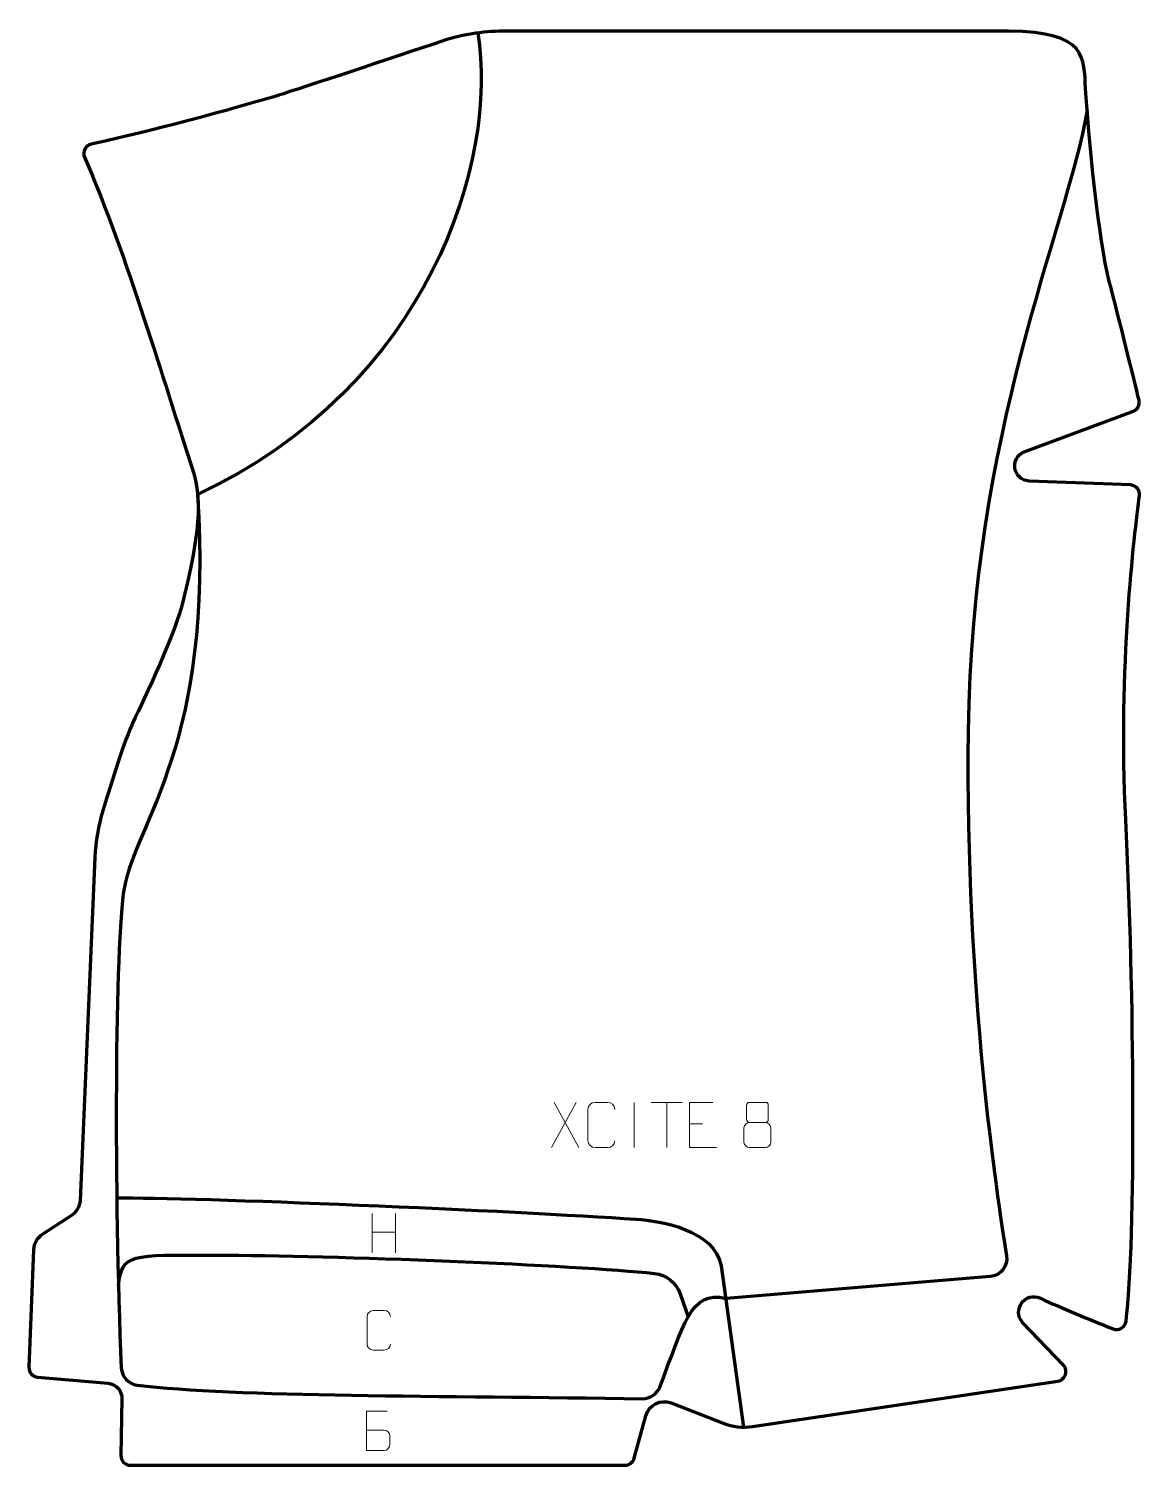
# Model space of a CAD drawing. Header units: millimetres. Extents: x -306 to 307, y -395 to 397.
import ezdxf

# ---------------------------------------------------------------- set-up
doc = ezdxf.new("R2010")
doc.units = ezdxf.units.MM
doc.header["$MEASUREMENT"] = 0
for name, color, linetype in [('layer 1', 7, 'Continuous'), ('layer 2', 7, 'Continuous'), ('layer 3', 7, 'Continuous')]:
    doc.layers.add(name, color=color, linetype=linetype)

msp = doc.modelspace()

# ---------------------------------------------------------------- linework, layer by layer
at = {"layer": 'layer 1', "color": 250, "lineweight": 9}
for points in [[(-4.3944, -195.356), (-4.3944, -195.356), (-18.135, -220.2518), (-18.135, -220.2518)], [(-16.6804, -195.356), (-16.6804, -195.356), (-2.9398, -220.3095), (-2.9398, -220.3095)], [(27.4626, -195.3457), (27.4626, -195.3457), (27.4626, -220.3198), (27.4626, -220.3198)], [(36.969, -195.3795), (36.969, -195.3795), (53.9562, -195.3795), (53.9562, -195.3795)], [(45.4628, -220.3095), (45.4628, -220.3095), (45.4628, -195.356), (45.4628, -195.356)], [(58.0297, -207.2357), (58.0297, -207.2357), (65.1978, -207.2357), (65.1978, -207.2357)], [(-116.9289, -256.5683), (-116.9289, -256.5683), (-116.9289, -278.1903), (-116.9289, -278.1903)], [(-104.1505, -256.5683), (-104.1505, -256.5683), (-104.1505, -278.3438), (-104.1505, -278.3438)], [(-116.9119, -266.937), (-116.9119, -266.937), (-104.1505, -266.937), (-104.1505, -266.937)]]:
    msp.add_open_spline(points, degree=3, dxfattribs=at)
for points, knots in [([(16.8856, -216.4918), (16.7458, -218.8152), (15.0686, -220.2948), (12.9209, -220.3056), (12.9209, -220.3056), (10.589, -220.3052), (8.2571, -220.3052), (5.9256, -220.3056), (5.9256, -220.3056), (4.0006, -220.411), (2.0285, -218.5265), (2.0397, -216.5092), (2.0397, -216.5092), (2.0401, -210.7391), (2.0401, -204.9694), (2.0397, -199.2001), (2.0397, -199.2001), (2.0439, -197.062), (3.7906, -195.3428), (5.943, -195.3563), (5.943, -195.3563), (8.2687, -195.3563), (10.5948, -195.3563), (12.9209, -195.3563), (12.9209, -195.3563), (14.8675, -195.3208), (16.8589, -196.8123), (16.8856, -199.2499)], [0, 0, 0, 0, 0.125, 0.125, 0.125, 0.125, 0.25, 0.25, 0.25, 0.25, 0.375, 0.375, 0.375, 0.375, 0.5, 0.5, 0.5, 0.5, 0.625, 0.625, 0.625, 0.625, 0.75, 0.75, 0.75, 0.75, 1, 1, 1, 1]), ([(70.9036, -195.356), (70.9036, -195.356), (58.0297, -195.356), (58.0297, -195.356), (58.0297, -195.356), (58.0297, -195.356), (58.0297, -220.3096), (58.0297, -220.3096), (58.0297, -220.3096), (58.0297, -220.3096), (72.8955, -220.3096), (72.8955, -220.3096)], [0, 0, 0, 0, 0.25, 0.25, 0.25, 0.25, 0.5, 0.5, 0.5, 0.5, 1, 1, 1, 1]), ([(89.5092, -196.8219), (89.5092, -199.0349), (89.5092, -202.7172), (89.5092, -204.9305), (89.5092, -204.9305), (89.5242, -205.4379), (90.3316, -206.3693), (91.0317, -206.3681), (91.0317, -206.3681), (94.0016, -206.3679), (96.9718, -206.4528), (99.9422, -206.4531), (99.9422, -206.4531), (100.7393, -206.4489), (101.46, -205.6586), (101.4574, -204.9379), (101.4574, -204.9379), (101.4571, -202.7219), (101.4571, -199.0372), (101.4574, -196.8219), (101.4574, -196.8219), (101.4389, -196.1111), (100.8275, -195.3507), (99.9936, -195.3581), (99.9936, -195.3581), (96.9765, -195.3584), (93.9596, -195.3584), (90.943, -195.3581), (90.943, -195.3581), (90.3166, -195.3505), (89.4925, -196.0615), (89.5092, -196.8219)], [0, 0, 0, 0, 0.11111111, 0.11111111, 0.11111111, 0.11111111, 0.22222222, 0.22222222, 0.22222222, 0.22222222, 0.33333333, 0.33333333, 0.33333333, 0.33333333, 0.44444444, 0.44444444, 0.44444444, 0.44444444, 0.55555556, 0.55555556, 0.55555556, 0.55555556, 0.66666667, 0.66666667, 0.66666667, 0.66666667, 0.77777778, 0.77777778, 0.77777778, 0.77777778, 1, 1, 1, 1]), ([(88.0504, -209.3401), (88.0504, -212.5109), (88.0504, -214.213), (88.0504, -217.3844), (88.0504, -217.3844), (88.0419, -218.6063), (89.7398, -220.299), (90.9924, -220.3075), (90.9924, -220.3075), (93.9755, -220.3072), (96.9588, -220.3072), (99.9422, -220.3075), (99.9422, -220.3075), (101.2655, -220.2958), (102.8859, -218.6742), (102.8748, -217.375), (102.8748, -217.375), (102.8745, -214.2068), (102.8745, -212.508), (102.8748, -209.3401), (102.8748, -209.3401), (102.8051, -207.9597), (101.2273, -206.3811), (99.9219, -206.3872), (99.9219, -206.3872), (96.9453, -206.3875), (93.9687, -206.3875), (90.9924, -206.3872), (90.9924, -206.3872), (89.9129, -206.3808), (88.0666, -207.9597), (88.0504, -209.3401)], [0, 0, 0, 0, 0.11111111, 0.11111111, 0.11111111, 0.11111111, 0.22222222, 0.22222222, 0.22222222, 0.22222222, 0.33333333, 0.33333333, 0.33333333, 0.33333333, 0.44444444, 0.44444444, 0.44444444, 0.44444444, 0.55555556, 0.55555556, 0.55555556, 0.55555556, 0.66666667, 0.66666667, 0.66666667, 0.66666667, 0.77777778, 0.77777778, 0.77777778, 0.77777778, 1, 1, 1, 1]), ([(-106.8116, -328.6305), (-106.9335, -330.6579), (-108.3971, -331.9491), (-110.2713, -331.9585), (-110.2713, -331.9585), (-112.3062, -331.9582), (-114.3411, -331.9582), (-116.3757, -331.9585), (-116.3757, -331.9585), (-118.0556, -332.0505), (-119.7765, -330.406), (-119.7668, -328.6457), (-119.7668, -328.6457), (-119.7664, -323.6104), (-119.7664, -318.5756), (-119.7668, -313.5411), (-119.7668, -313.5411), (-119.7631, -311.6752), (-118.2388, -310.1749), (-116.3605, -310.1867), (-116.3605, -310.1867), (-114.3311, -310.1867), (-112.3012, -310.1867), (-110.2713, -310.1867), (-110.2713, -310.1867), (-108.5727, -310.1557), (-106.8349, -311.4573), (-106.8116, -313.5845)], [0, 0, 0, 0, 0.125, 0.125, 0.125, 0.125, 0.25, 0.25, 0.25, 0.25, 0.375, 0.375, 0.375, 0.375, 0.5, 0.5, 0.5, 0.5, 0.625, 0.625, 0.625, 0.625, 0.75, 0.75, 0.75, 0.75, 1, 1, 1, 1]), ([(-120.0662, -376.067), (-116.891, -376.0666), (-113.7155, -376.0666), (-110.5397, -376.067), (-110.5397, -376.067), (-108.8158, -376.0821), (-107.1372, -377.5971), (-107.1372, -379.3857), (-107.1372, -379.3857), (-107.1376, -380.3705), (-107.1376, -383.0316), (-107.1372, -384.0167), (-107.1372, -384.0167), (-107.1218, -385.638), (-108.4676, -387.3954), (-110.4934, -387.3806), (-110.4934, -387.3806), (-113.6695, -387.3803), (-116.8454, -387.3803), (-120.021, -387.3806), (-120.021, -387.3806), (-120.021, -380.1218), (-120.021, -372.8633), (-120.021, -365.6051), (-120.021, -365.6051), (-117.9496, -365.6051), (-110.67, -365.6051), (-108.5983, -365.6051)], [0, 0, 0, 0, 0.125, 0.125, 0.125, 0.125, 0.25, 0.25, 0.25, 0.25, 0.375, 0.375, 0.375, 0.375, 0.5, 0.5, 0.5, 0.5, 0.625, 0.625, 0.625, 0.625, 0.75, 0.75, 0.75, 0.75, 1, 1, 1, 1])]:
    msp.add_open_spline(points, degree=3, knots=knots, dxfattribs=at)
at = {"layer": 'layer 2', "color": 12, "lineweight": 200}
msp.add_open_spline([(-275.5074, 325.9355), (-276.8063, 328.9776), (-275.0195, 332.4447), (-271.7884, 333.1516), (-271.7884, 333.1516), (-231.9474, 341.8684), (-184.0268, 355.3611), (-168.4785, 360.1451), (-168.4785, 360.1451), (-156.4953, 363.8323), (-105.0437, 381.013), (-78.3191, 389.9594), (-78.3191, 389.9594), (-67.5375, 393.5683), (-56.2433, 395.4084), (-44.874, 395.4081), (-44.874, 395.4081), (-44.874, 395.4081), (225.2236, 395.4014), (225.2236, 395.4014), (225.2236, 395.4014), (274.8814, 396.8157), (275.3692, 383.4045), (276.2702, 367.0412), (276.2702, 367.0412), (277.9346, 336.8198), (283.8359, 279.1337), (289.3142, 258.1338), (289.3142, 258.1338), (295.3936, 234.83), (303.1029, 203.3749), (305.8849, 191.9675), (305.8849, 191.9675), (306.4976, 189.4543), (305.1948, 186.8695), (302.8108, 185.8658), (302.8108, 185.8658), (302.8108, 185.8658), (242.521, 163.523), (242.521, 163.523), (242.521, 163.523), (234.3317, 160.0743), (236.3623, 147.9391), (245.2279, 147.3443), (245.2279, 147.3443), (245.2279, 147.3443), (301.2758, 145.168), (301.2758, 145.168), (301.2758, 145.168), (304.3214, 144.9634), (306.5573, 142.2244), (306.1428, 139.2), (306.1428, 139.2), (303.323, 118.6285), (294.2697, 43.9557), (298.5499, -39.5052), (298.5499, -39.5052), (303.3131, -132.3856), (304.3231, -271.9946), (298.7415, -316.0311), (298.7415, -316.0311), (298.3079, -319.4488), (294.7597, -321.5337), (291.5593, -320.2577), (291.5593, -320.2577), (278.4709, -315.0387), (263.6976, -308.9798), (251.4872, -303.3572), (251.4872, -303.3572), (243.15, -299.5179), (235.5495, -309.8741), (241.7146, -316.6739), (241.7146, -316.6739), (241.7146, -316.6739), (264.2236, -340.3382), (264.2236, -340.3382), (264.2236, -340.3382), (267.0514, -343.4571), (265.2597, -348.4687), (261.0955, -349.0878), (261.0955, -349.0878), (261.0955, -349.0878), (92.7503, -374.1117), (92.7503, -374.1117), (92.7503, -374.1117), (87.3119, -374.9203), (81.757, -374.2962), (76.6333, -372.3013), (76.6333, -372.3013), (76.6333, -372.3013), (47.9324, -361.1256), (47.9324, -361.1256), (47.9324, -361.1256), (42.0988, -358.8541), (35.583, -362.1402), (33.9415, -368.1812), (33.9415, -368.1812), (33.9415, -368.1812), (27.5753, -391.6095), (27.5753, -391.6095), (27.5753, -391.6095), (26.9516, -393.9036), (24.8688, -395.4957), (22.4914, -395.4957), (22.4914, -395.4957), (22.4914, -395.4957), (-250.2185, -395.4957), (-250.2185, -395.4957), (-250.2185, -395.4957), (-253.167, -395.4957), (-255.5412, -393.0764), (-255.4858, -390.1286), (-255.4858, -390.1286), (-255.4858, -390.1286), (-254.8956, -358.8516), (-254.8956, -358.8516), (-254.8956, -358.8516), (-254.812, -354.4271), (-258.1645, -350.6915), (-262.5724, -350.2971), (-262.5724, -350.2971), (-262.5724, -350.2971), (-301.3921, -346.8258), (-301.3921, -346.8258), (-301.3921, -346.8258), (-304.1878, -346.5757), (-306.2968, -344.1775), (-306.187, -341.3725), (-306.187, -341.3725), (-306.187, -341.3725), (-303.6573, -276.6847), (-303.6573, -276.6847), (-303.6573, -276.6847), (-303.5239, -273.267), (-301.7392, -270.1266), (-298.8715, -268.2625), (-298.8715, -268.2625), (-298.8715, -268.2625), (-282.8049, -257.8196), (-282.8049, -257.8196), (-282.8049, -257.8196), (-279.9506, -255.964), (-278.1684, -252.844), (-278.0206, -249.4429), (-278.0206, -249.4429), (-278.0206, -249.4429), (-269.7948, -60.2478), (-269.7948, -60.2478), (-269.7948, -60.2478), (-269.4128, -51.4658), (-267.9343, -42.7687), (-265.3922, -34.3539), (-265.3922, -34.3539), (-260.763, -19.0324), (-253.0806, 5.528), (-248.8702, 14.2292), (-248.8702, 14.2292), (-242.5731, 27.2433), (-224.9416, 64.6055), (-221.1634, 81.3974), (-221.1634, 81.3974), (-217.3851, 98.1896), (-208.5487, 130.6219), (-215.5002, 152.0083), (-215.5002, 152.0083), (-233.1532, 206.3188), (-251.0062, 268.5577), (-275.5074, 325.9355)], degree=3, knots=[0, 0, 0, 0, 0.02325581, 0.02325581, 0.02325581, 0.02325581, 0.04651163, 0.04651163, 0.04651163, 0.04651163, 0.06976744, 0.06976744, 0.06976744, 0.06976744, 0.09302326, 0.09302326, 0.09302326, 0.09302326, 0.11627907, 0.11627907, 0.11627907, 0.11627907, 0.13953488, 0.13953488, 0.13953488, 0.13953488, 0.1627907, 0.1627907, 0.1627907, 0.1627907, 0.18604651, 0.18604651, 0.18604651, 0.18604651, 0.20930233, 0.20930233, 0.20930233, 0.20930233, 0.23255814, 0.23255814, 0.23255814, 0.23255814, 0.25581395, 0.25581395, 0.25581395, 0.25581395, 0.27906977, 0.27906977, 0.27906977, 0.27906977, 0.30232558, 0.30232558, 0.30232558, 0.30232558, 0.3255814, 0.3255814, 0.3255814, 0.3255814, 0.34883721, 0.34883721, 0.34883721, 0.34883721, 0.37209302, 0.37209302, 0.37209302, 0.37209302, 0.39534884, 0.39534884, 0.39534884, 0.39534884, 0.41860465, 0.41860465, 0.41860465, 0.41860465, 0.44186047, 0.44186047, 0.44186047, 0.44186047, 0.46511628, 0.46511628, 0.46511628, 0.46511628, 0.48837209, 0.48837209, 0.48837209, 0.48837209, 0.51162791, 0.51162791, 0.51162791, 0.51162791, 0.53488372, 0.53488372, 0.53488372, 0.53488372, 0.55813953, 0.55813953, 0.55813953, 0.55813953, 0.58139535, 0.58139535, 0.58139535, 0.58139535, 0.60465116, 0.60465116, 0.60465116, 0.60465116, 0.62790698, 0.62790698, 0.62790698, 0.62790698, 0.65116279, 0.65116279, 0.65116279, 0.65116279, 0.6744186, 0.6744186, 0.6744186, 0.6744186, 0.69767442, 0.69767442, 0.69767442, 0.69767442, 0.72093023, 0.72093023, 0.72093023, 0.72093023, 0.74418605, 0.74418605, 0.74418605, 0.74418605, 0.76744186, 0.76744186, 0.76744186, 0.76744186, 0.79069767, 0.79069767, 0.79069767, 0.79069767, 0.81395349, 0.81395349, 0.81395349, 0.81395349, 0.8372093, 0.8372093, 0.8372093, 0.8372093, 0.86046512, 0.86046512, 0.86046512, 0.86046512, 0.88372093, 0.88372093, 0.88372093, 0.88372093, 0.90697674, 0.90697674, 0.90697674, 0.90697674, 0.93023256, 0.93023256, 0.93023256, 0.93023256, 0.95348837, 0.95348837, 0.95348837, 0.95348837, 1, 1, 1, 1], dxfattribs=at)
at = {"layer": 'layer 3', "color": 142, "lineweight": 200}
for points, knots in [([(-58.6595, 394.4973), (-47.3166, 324.0698), (-85.6307, 199.7064), (-213.1955, 139.9681), (-213.1955, 139.9681), (-204.2981, 2.1378), (-246.9052, -39.6991), (-253.6958, -77.361), (-253.6958, -77.361), (-258.8757, -106.0884), (-259.4073, -247.8539), (-255.2823, -341.7662), (-255.2823, -341.7662), (-255.0685, -346.6391), (-251.3742, -350.6456), (-246.5341, -351.2492), (-246.5341, -351.2492), (-193.2742, -357.8902), (-77.6795, -357.082), (32.1089, -358.7725), (32.1089, -358.7725), (36.2843, -358.8371), (40.058, -356.301), (41.582, -352.4134), (41.582, -352.4134), (54.8874, -318.4712), (58.3044, -298.5812), (78.189, -303.4584)], [0, 0, 0, 0, 0.125, 0.125, 0.125, 0.125, 0.25, 0.25, 0.25, 0.25, 0.375, 0.375, 0.375, 0.375, 0.5, 0.5, 0.5, 0.5, 0.625, 0.625, 0.625, 0.625, 0.75, 0.75, 0.75, 0.75, 1, 1, 1, 1]), ([(277.3009, 351.6598), (265.4515, 285.8205), (213.5631, 173.853), (211.6712, 9.4233), (211.6712, 9.4233), (210.0121, -134.7411), (227.4979, -246.1106), (232.8273, -279.8982), (232.8273, -279.8982), (233.7318, -285.6354), (229.5722, -290.931), (223.7842, -291.4164), (223.7842, -291.4164), (223.7842, -291.4164), (78.1889, -303.4585), (78.1889, -303.4585)], [0, 0, 0, 0, 0.2, 0.2, 0.2, 0.2, 0.4, 0.4, 0.4, 0.4, 0.6, 0.6, 0.6, 0.6, 1, 1, 1, 1]), ([(-257.7446, -248.0823), (-218.7486, -247.3841), (-36.2668, -255.2451), (28.495, -259.797), (28.495, -259.797), (42.9801, -260.8151), (71.4157, -265.6076), (75.3965, -285.457), (75.3965, -285.457), (75.3965, -285.457), (87.7522, -374.4519), (87.7522, -374.4519)], [0, 0, 0, 0, 0.25, 0.25, 0.25, 0.25, 0.5, 0.5, 0.5, 0.5, 1, 1, 1, 1]), ([(-256.837, -296.3164), (-254.8989, -278.5667), (-250.5163, -279.5669), (-203.5016, -279.5732), (-203.5016, -279.5732), (-137.9583, -279.5824), (-4.8778, -285.1094), (38.6638, -289.6627), (38.6638, -289.6627), (45.2141, -290.3474), (50.7739, -294.761), (52.9386, -300.9812), (52.9386, -300.9812), (52.9386, -300.9812), (57.3165, -313.5581), (57.3165, -313.5581)], [0, 0, 0, 0, 0.2, 0.2, 0.2, 0.2, 0.4, 0.4, 0.4, 0.4, 0.6, 0.6, 0.6, 0.6, 1, 1, 1, 1])]:
    msp.add_open_spline(points, degree=3, knots=knots, dxfattribs=at)

doc.saveas('drawing.dxf')
